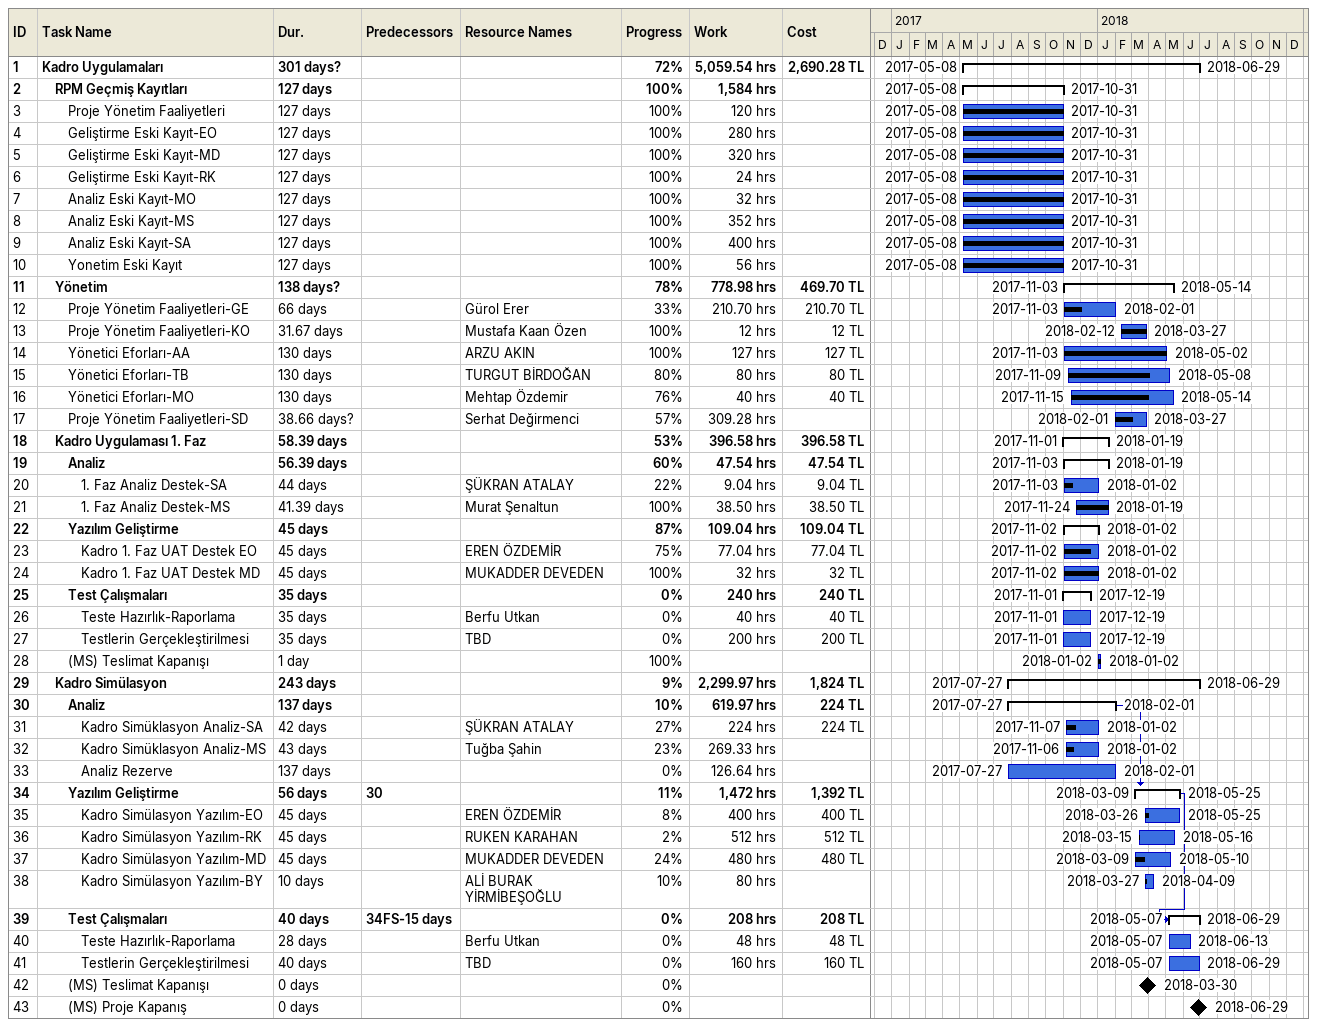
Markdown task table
| ID | Level | Task | Duration | Start | Finish | Predecessors | Resources | % complete | Work (h) | Cost (TL) |
|---|---|---|---|---|---|---|---|---|---|---|
| 1 | 1 | **Kadro Uygulamaları** | 301d? | 2017-05-08 | 2018-06-29 |  |  | 72 | 5059.54 | 2690.28 |
| 2 | 2 | **RPM Geçmiş Kayıtları** | 127d | 2017-05-08 | 2017-10-31 |  |  | 100 | 1584 |  |
| 3 | 3 | Proje Yönetim Faaliyetleri | 127d | 2017-05-08 | 2017-10-31 |  |  | 100 | 120 |  |
| 4 | 3 | Geliştirme Eski Kayıt-EO | 127d | 2017-05-08 | 2017-10-31 |  |  | 100 | 280 |  |
| 5 | 3 | Geliştirme Eski Kayıt-MD | 127d | 2017-05-08 | 2017-10-31 |  |  | 100 | 320 |  |
| 6 | 3 | Geliştirme Eski Kayıt-RK | 127d | 2017-05-08 | 2017-10-31 |  |  | 100 | 24 |  |
| 7 | 3 | Analiz Eski Kayıt-MO | 127d | 2017-05-08 | 2017-10-31 |  |  | 100 | 32 |  |
| 8 | 3 | Analiz Eski Kayıt-MS | 127d | 2017-05-08 | 2017-10-31 |  |  | 100 | 352 |  |
| 9 | 3 | Analiz Eski Kayıt-SA | 127d | 2017-05-08 | 2017-10-31 |  |  | 100 | 400 |  |
| 10 | 3 | Yonetim Eski Kayıt | 127d | 2017-05-08 | 2017-10-31 |  |  | 100 | 56 |  |
| 11 | 2 | **Yönetim** | 138d? | 2017-11-03 | 2018-05-14 |  |  | 78 | 778.98 | 469.70 |
| 12 | 3 | Proje Yönetim Faaliyetleri-GE | 66d | 2017-11-03 | 2018-02-01 |  | Gürol Erer | 33 | 210.70 | 210.70 |
| 13 | 3 | Proje Yönetim Faaliyetleri-KO | 31.67d | 2018-02-12 | 2018-03-27 |  | Mustafa Kaan Özen | 100 | 12 | 12 |
| 14 | 3 | Yönetici Eforları-AA | 130d | 2017-11-03 | 2018-05-02 |  | ARZU AKIN | 100 | 127 | 127 |
| 15 | 3 | Yönetici Eforları-TB | 130d | 2017-11-09 | 2018-05-08 |  | TURGUT BİRDOĞAN | 80 | 80 | 80 |
| 16 | 3 | Yönetici Eforları-MO | 130d | 2017-11-15 | 2018-05-14 |  | Mehtap Özdemir | 76 | 40 | 40 |
| 17 | 3 | Proje Yönetim Faaliyetleri-SD | 38.66d? | 2018-02-01 | 2018-03-27 |  | Serhat Değirmenci | 57 | 309.28 |  |
| 18 | 2 | **Kadro Uygulaması 1. Faz** | 58.39d | 2017-11-01 | 2018-01-19 |  |  | 53 | 396.58 | 396.58 |
| 19 | 3 | **Analiz** | 56.39d | 2017-11-03 | 2018-01-19 |  |  | 60 | 47.54 | 47.54 |
| 20 | 4 | 1. Faz Analiz Destek-SA | 44d | 2017-11-03 | 2018-01-02 |  | ŞÜKRAN ATALAY | 22 | 9.04 | 9.04 |
| 21 | 4 | 1. Faz Analiz Destek-MS | 41.39d | 2017-11-24 | 2018-01-19 |  | Murat Şenaltun | 100 | 38.50 | 38.50 |
| 22 | 3 | **Yazılım Geliştirme** | 45d | 2017-11-02 | 2018-01-02 |  |  | 87 | 109.04 | 109.04 |
| 23 | 4 | Kadro 1. Faz UAT Destek EO | 45d | 2017-11-02 | 2018-01-02 |  | EREN ÖZDEMİR | 75 | 77.04 | 77.04 |
| 24 | 4 | Kadro 1. Faz UAT Destek MD | 45d | 2017-11-02 | 2018-01-02 |  | MUKADDER DEVEDEN | 100 | 32 | 32 |
| 25 | 3 | **Test Çalışmaları** | 35d | 2017-11-01 | 2017-12-19 |  |  | 0 | 240 | 240 |
| 26 | 4 | Teste Hazırlık-Raporlama | 35d | 2017-11-01 | 2017-12-19 |  | Berfu Utkan | 0 | 40 | 40 |
| 27 | 4 | Testlerin Gerçekleştirilmesi | 35d | 2017-11-01 | 2017-12-19 |  | TBD | 0 | 200 | 200 |
| 28 | 3 | (MS) Teslimat Kapanışı | 1d | 2018-01-02 | 2018-01-02 |  |  | 100 |  |  |
| 29 | 2 | **Kadro Simülasyon** | 243d | 2017-07-27 | 2018-06-29 |  |  | 9 | 2299.97 | 1824 |
| 30 | 3 | **Analiz** | 137d | 2017-07-27 | 2018-02-01 |  |  | 10 | 619.97 | 224 |
| 31 | 4 | Kadro Simüklasyon Analiz-SA | 42d | 2017-11-07 | 2018-01-02 |  | ŞÜKRAN ATALAY | 27 | 224 | 224 |
| 32 | 4 | Kadro Simüklasyon Analiz-MS | 43d | 2017-11-06 | 2018-01-02 |  | Tuğba Şahin | 23 | 269.33 |  |
| 33 | 4 | Analiz Rezerve | 137d | 2017-07-27 | 2018-02-01 |  |  | 0 | 126.64 |  |
| 34 | 3 | **Yazılım Geliştirme** | 56d | 2018-03-09 | 2018-05-25 | 30 |  | 11 | 1472 | 1392 |
| 35 | 4 | Kadro Simülasyon Yazılım-EO | 45d | 2018-03-26 | 2018-05-25 |  | EREN ÖZDEMİR | 8 | 400 | 400 |
| 36 | 4 | Kadro Simülasyon Yazılım-RK | 45d | 2018-03-15 | 2018-05-16 |  | RUKEN KARAHAN | 2 | 512 | 512 |
| 37 | 4 | Kadro Simülasyon Yazılım-MD | 45d | 2018-03-09 | 2018-05-10 |  | MUKADDER DEVEDEN | 24 | 480 | 480 |
| 38 | 4 | Kadro Simülasyon Yazılım-BY | 10d | 2018-03-27 | 2018-04-09 |  | ALİ BURAK YİRMİBEŞOĞLU | 10 | 80 |  |
| 39 | 3 | **Test Çalışmaları** | 40d | 2018-05-07 | 2018-06-29 | 34FS-15d |  | 0 | 208 | 208 |
| 40 | 4 | Teste Hazırlık-Raporlama | 28d | 2018-05-07 | 2018-06-13 |  | Berfu Utkan | 0 | 48 | 48 |
| 41 | 4 | Testlerin Gerçekleştirilmesi | 40d | 2018-05-07 | 2018-06-29 |  | TBD | 0 | 160 | 160 |
| 42 | 3 | (MS) Teslimat Kapanışı | 0d | 2018-03-30 | 2018-03-30 |  |  | 0 |  |  |
| 43 | 3 | (MS) Proje Kapanış | 0d | 2018-06-29 | 2018-06-29 |  |  | 0 |  |  |
